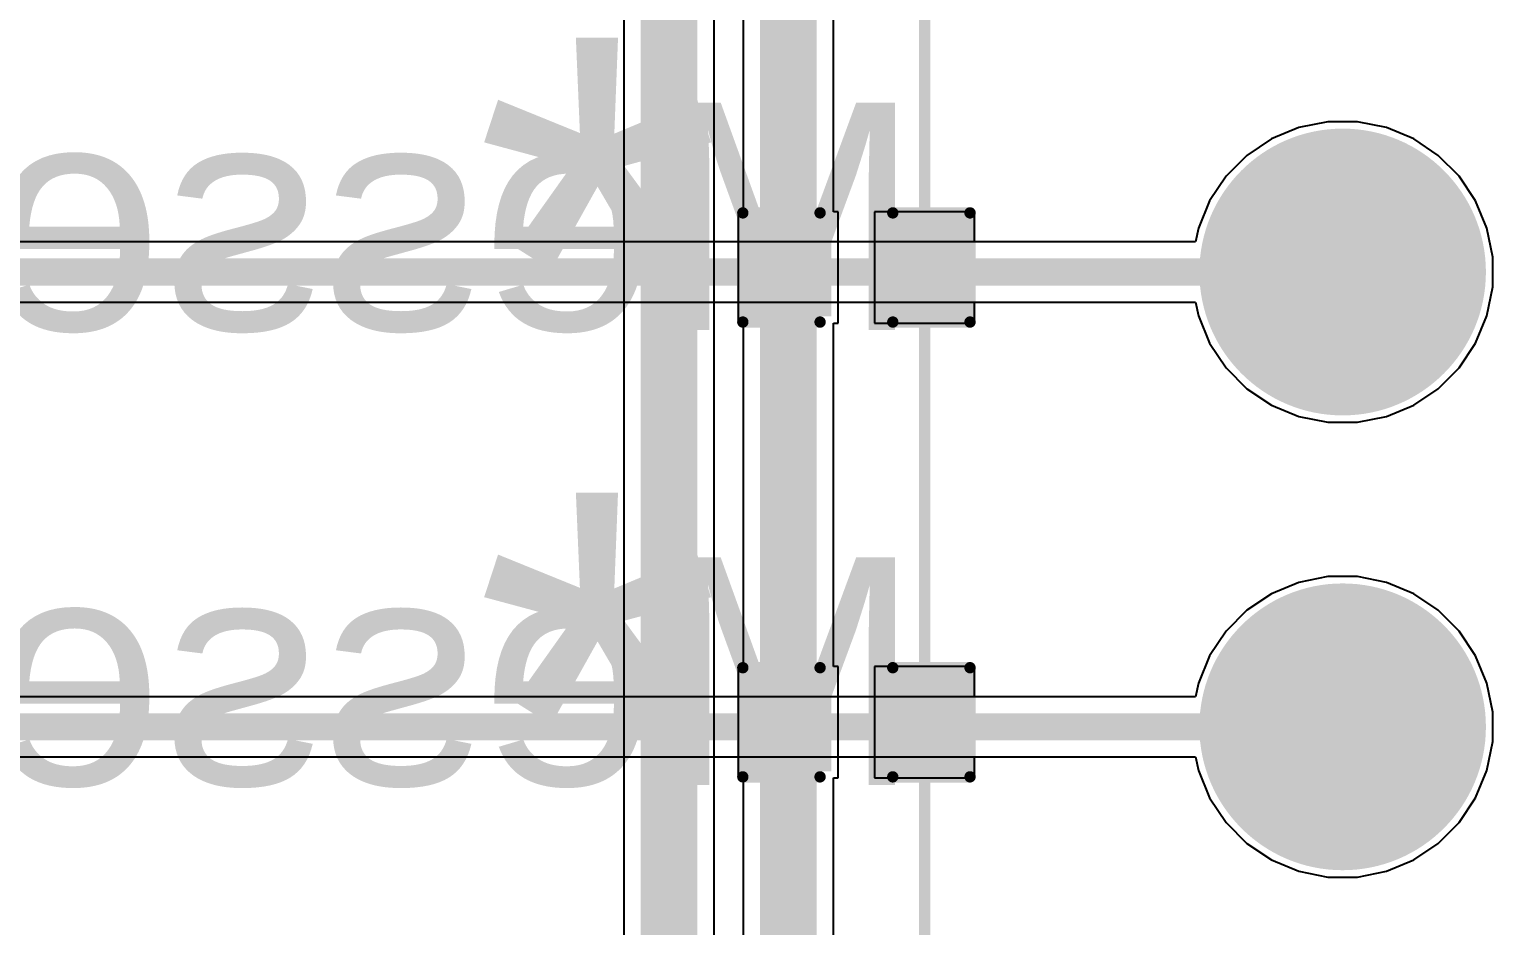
# Model space of a CAD drawing. Header units: millimetres. Extents: x -0.34 to 3.69, y -0.26 to 2.67.
# Drawn here: x 2.337 to 2.982, y 0.434 to 0.828 of the extents above; entities that cross this region are included whole.
import ezdxf

# ---------------------------------------------------------------- set-up
doc = ezdxf.new("R2010")
doc.units = ezdxf.units.MM
doc.header["$MEASUREMENT"] = 0
for name, color, linetype in [('BottomLayer', 5, 'Continuous'), ('BottomOverlay', 54, 'Continuous'), ('BottomSolder', 6, 'Continuous'), ('MultiLayer', 9, 'Continuous'), ('PadHoleLayer', 156, 'Continuous'), ('TopLayer', 1, 'Continuous'), ('TopOverlay', 2, 'Continuous'), ('TopPaste', 8, 'Continuous'), ('TopSolder', 216, 'Continuous')]:
    doc.layers.add(name, color=color, linetype=linetype)
doc.styles.add('Arial', font='arial.ttf', dxfattribs={"height": 0.2})

# ---------------------------------------------------------------- blocks, each defined once
blk = doc.blocks.new('T________B_____12_P___B_3')
at = {"layer": 'BottomLayer'}
h = blk.add_hatch(color=5, dxfattribs=at)
edge = h.paths.add_edge_path()
edge.add_arc((-0.5, 0), 0.0590551, 0, 360)
h = blk.add_hatch(color=5, dxfattribs=at)
edge = h.paths.add_edge_path()
edge.add_arc((-0.3, 0), 0.0590551, 0, 360)
at = {"layer": 'BottomSolder'}
h = blk.add_hatch(color=6, dxfattribs=at)
edge = h.paths.add_edge_path()
edge.add_arc((-0.5, 0), 0.0630551, 0, 360)
h = blk.add_hatch(color=6, dxfattribs=at)
edge = h.paths.add_edge_path()
edge.add_arc((-0.3, 0), 0.0630551, 0, 360)
at = {"layer": 'MultiLayer'}
h = blk.add_hatch(color=9, dxfattribs=at)
edge = h.paths.add_edge_path()
edge.add_arc((-0.5, 0), 0.0590551, 0, 360)
h = blk.add_hatch(color=9, dxfattribs=at)
edge = h.paths.add_edge_path()
edge.add_arc((-0.3, 0), 0.0590551, 0, 360)
at = {"layer": 'PadHoleLayer'}
h = blk.add_hatch(color=156, dxfattribs=at)
edge = h.paths.add_edge_path()
edge.add_arc((-0.5, 0), 0.0275, 0, 360)
h = blk.add_hatch(color=156, dxfattribs=at)
edge = h.paths.add_edge_path()
edge.add_arc((-0.3, 0), 0.0275, 0, 360)
at = {"layer": 'TopLayer'}
h = blk.add_hatch(color=1, dxfattribs=at)
edge = h.paths.add_edge_path()
edge.add_arc((-0.5, 0), 0.0590551, 0, 360)
h = blk.add_hatch(color=1, dxfattribs=at)
edge = h.paths.add_edge_path()
edge.add_arc((-0.3, 0), 0.0590551, 0, 360)
at = {"layer": 'TopSolder'}
h = blk.add_hatch(color=216, dxfattribs=at)
edge = h.paths.add_edge_path()
edge.add_arc((-0.5, 0), 0.0630551, 0, 360)
h = blk.add_hatch(color=216, dxfattribs=at)
edge = h.paths.add_edge_path()
edge.add_arc((-0.3, 0), 0.0630551, 0, 360)
at = {"layer": 'BottomOverlay', "const_width": 0.005}
blk.add_lwpolyline([(-1.184, 0.184), (1.168, 0.184)], dxfattribs=at)
blk = doc.blocks.new('R__0603_49')
at = {"layer": 'TopLayer'}
for points in [[(-0.045, -0.0175), (-0.045, 0.0175), (-0.015, 0.0175), (-0.015, -0.0175)], [(0.015, -0.0175), (0.015, 0.0175), (0.045, 0.0175), (0.045, -0.0175)]]:
    blk.add_hatch(color=1, dxfattribs=at).paths.add_polyline_path(points)
at = {"layer": 'TopPaste'}
for points in [[(-0.045, -0.0175), (-0.045, 0.0175), (-0.015, 0.0175), (-0.015, -0.0175)], [(0.015, -0.0175), (0.015, 0.0175), (0.045, 0.0175), (0.045, -0.0175)]]:
    blk.add_hatch(color=8, dxfattribs=at).paths.add_polyline_path(points)
at = {"layer": 'TopSolder'}
for points in [[(-0.049, -0.0215), (-0.049, 0.0215), (-0.011, 0.0215), (-0.011, -0.0215)], [(0.011, -0.0215), (0.011, 0.0215), (0.049, 0.0215), (0.049, -0.0215)]]:
    blk.add_hatch(color=216, dxfattribs=at).paths.add_polyline_path(points)
at = {"layer": 'TopOverlay', "const_width": 0.005}
for points in [[(-0.05, -0.024), (-0.05, 0.024)], [(-0.05, 0.024), (-0.016, 0.024)], [(0.016, 0.024), (0.05, 0.024)], [(0.05, -0.024), (0.05, 0.024)], [(-0.05, -0.024), (-0.016, -0.024)], [(0.016, -0.024), (0.05, -0.024)]]:
    blk.add_lwpolyline(points, dxfattribs=at)
at = {"layer": 'TopOverlay', "const_width": 0.0025}
for points in [[(-0.05125, 0.024, 1), (-0.04875, 0.024, 1)], [(-0.05125, 0.024, 1), (-0.04875, 0.024, 1)], [(-0.01725, 0.024, 1), (-0.01475, 0.024, 1)], [(0.01475, 0.024, 1), (0.01725, 0.024, 1)], [(0.04875, 0.024, 1), (0.05125, 0.024, 1)], [(0.04875, 0.024, 1), (0.05125, 0.024, 1)], [(-0.05125, -0.024, 1), (-0.04875, -0.024, 1)], [(-0.05125, -0.024, 1), (-0.04875, -0.024, 1)], [(-0.01725, -0.024, 1), (-0.01475, -0.024, 1)], [(0.01475, -0.024, 1), (0.01725, -0.024, 1)], [(0.04875, -0.024, 1), (0.05125, -0.024, 1)], [(0.04875, -0.024, 1), (0.05125, -0.024, 1)]]:
    blk.add_lwpolyline(points, format="xyb", close=True, dxfattribs=at)
blk = doc.blocks.new('R__0603_50')
at = {"layer": 'TopLayer'}
for points in [[(-0.045, -0.0175), (-0.045, 0.0175), (-0.015, 0.0175), (-0.015, -0.0175)], [(0.015, -0.0175), (0.015, 0.0175), (0.045, 0.0175), (0.045, -0.0175)]]:
    blk.add_hatch(color=1, dxfattribs=at).paths.add_polyline_path(points)
at = {"layer": 'TopPaste'}
for points in [[(-0.045, -0.0175), (-0.045, 0.0175), (-0.015, 0.0175), (-0.015, -0.0175)], [(0.015, -0.0175), (0.015, 0.0175), (0.045, 0.0175), (0.045, -0.0175)]]:
    blk.add_hatch(color=8, dxfattribs=at).paths.add_polyline_path(points)
at = {"layer": 'TopSolder'}
for points in [[(-0.049, -0.0215), (-0.049, 0.0215), (-0.011, 0.0215), (-0.011, -0.0215)], [(0.011, -0.0215), (0.011, 0.0215), (0.049, 0.0215), (0.049, -0.0215)]]:
    blk.add_hatch(color=216, dxfattribs=at).paths.add_polyline_path(points)
at = {"layer": 'TopOverlay', "const_width": 0.005}
for points in [[(-0.05, 0.024), (-0.016, 0.024)], [(-0.05, -0.024), (-0.05, 0.024)], [(0.016, 0.024), (0.05, 0.024)], [(0.05, -0.024), (0.05, 0.024)], [(-0.05, -0.024), (-0.016, -0.024)], [(0.016, -0.024), (0.05, -0.024)]]:
    blk.add_lwpolyline(points, dxfattribs=at)
at = {"layer": 'TopOverlay', "const_width": 0.0025}
for points in [[(-0.05125, 0.024, 1), (-0.04875, 0.024, 1)], [(-0.05125, 0.024, 1), (-0.04875, 0.024, 1)], [(-0.01725, 0.024, 1), (-0.01475, 0.024, 1)], [(0.01475, 0.024, 1), (0.01725, 0.024, 1)], [(0.04875, 0.024, 1), (0.05125, 0.024, 1)], [(0.04875, 0.024, 1), (0.05125, 0.024, 1)], [(-0.05125, -0.024, 1), (-0.04875, -0.024, 1)], [(-0.05125, -0.024, 1), (-0.04875, -0.024, 1)], [(-0.01725, -0.024, 1), (-0.01475, -0.024, 1)], [(0.01475, -0.024, 1), (0.01725, -0.024, 1)], [(0.04875, -0.024, 1), (0.05125, -0.024, 1)], [(0.04875, -0.024, 1), (0.05125, -0.024, 1)]]:
    blk.add_lwpolyline(points, format="xyb", close=True, dxfattribs=at)

msp = doc.modelspace()

# ---------------------------------------------------------------- linework, layer by layer
at = {"layer": 'BottomLayer'}
for p, q in [((2.9089925, 0.7870551), (2.8962308, 0.7845166)), ((2.9220043, 0.7870551), (2.9089925, 0.7870551)), ((2.934766, 0.7845166), (2.9220043, 0.7870551)), ((2.8842096, 0.7795373), (2.8733907, 0.7723083)), ((2.8962308, 0.7845166), (2.8842096, 0.7795373)), ((2.9467872, 0.7795373), (2.934766, 0.7845166)), ((2.9576061, 0.7723083), (2.9467872, 0.7795373)), ((2.8733907, 0.7723083), (2.8641901, 0.7631077)), ((2.9668067, 0.7631077), (2.9576061, 0.7723083)), ((2.8641901, 0.7631077), (2.8569611, 0.7522888)), ((2.9740357, 0.7522888), (2.9668067, 0.7631077)), ((2.8569611, 0.7522888), (2.8519818, 0.7402676)), ((2.979015, 0.7402676), (2.9740357, 0.7522888)), ((2.8519818, 0.7402676), (2.8507857, 0.7342547)), ((2.9815535, 0.7275059), (2.979015, 0.7402676)), ((2.8507857, 0.7342547), (1.9634903, 0.7342547)), ((2.9815535, 0.7144941), (2.9815535, 0.7275059)), ((2.979015, 0.7017324), (2.9815535, 0.7144941)), ((1.958, 0.7077453), (2.8507857, 0.7077453)), ((2.8507857, 0.7077453), (2.8519818, 0.7017324)), ((2.8519818, 0.7017324), (2.8569611, 0.6897112)), ((2.9740357, 0.6897112), (2.979015, 0.7017324)), ((2.8569611, 0.6897112), (2.8641901, 0.6788923)), ((2.9668067, 0.6788923), (2.9740357, 0.6897112)), ((2.8641901, 0.6788923), (2.8733907, 0.6696917)), ((2.9576061, 0.6696917), (2.9668067, 0.6788923)), ((2.8733907, 0.6696917), (2.8842096, 0.6624627)), ((2.9467872, 0.6624627), (2.9576061, 0.6696917)), ((2.8842096, 0.6624627), (2.8962308, 0.6574834)), ((2.8962308, 0.6574834), (2.9089925, 0.6549449)), ((2.9220043, 0.6549449), (2.934766, 0.6574834)), ((2.934766, 0.6574834), (2.9467872, 0.6624627)), ((2.9089925, 0.6549449), (2.9220043, 0.6549449)), ((2.9089925, 0.5870551), (2.8962308, 0.5845166)), ((2.9220043, 0.5870551), (2.9089925, 0.5870551)), ((2.934766, 0.5845166), (2.9220043, 0.5870551)), ((2.8962308, 0.5845166), (2.8842096, 0.5795373)), ((2.9467872, 0.5795373), (2.934766, 0.5845166)), ((2.8842096, 0.5795373), (2.8733907, 0.5723083)), ((2.9576061, 0.5723083), (2.9467872, 0.5795373)), ((2.8733907, 0.5723083), (2.8641901, 0.5631077)), ((2.9668067, 0.5631077), (2.9576061, 0.5723083)), ((2.8641901, 0.5631077), (2.8569611, 0.5522888)), ((2.9740357, 0.5522888), (2.9668067, 0.5631077)), ((2.8569611, 0.5522888), (2.8519818, 0.5402676)), ((2.979015, 0.5402676), (2.9740357, 0.5522888)), ((2.8519818, 0.5402676), (2.8507857, 0.5342547)), ((2.9815535, 0.5275059), (2.979015, 0.5402676)), ((2.8507857, 0.5342547), (2.0874903, 0.5342547)), ((2.9815535, 0.5144941), (2.9815535, 0.5275059)), ((2.979015, 0.5017324), (2.9815535, 0.5144941)), ((2.082, 0.5077453), (2.8507857, 0.5077453)), ((2.8507857, 0.5077453), (2.8519818, 0.5017324)), ((2.8519818, 0.5017324), (2.8569611, 0.4897112)), ((2.9740357, 0.4897112), (2.979015, 0.5017324)), ((2.8569611, 0.4897112), (2.8641901, 0.4788923)), ((2.9668067, 0.4788923), (2.9740357, 0.4897112)), ((2.8641901, 0.4788923), (2.8733907, 0.4696917)), ((2.9576061, 0.4696917), (2.9668067, 0.4788923)), ((2.8733907, 0.4696917), (2.8842096, 0.4624627)), ((2.9467872, 0.4624627), (2.9576061, 0.4696917)), ((2.8842096, 0.4624627), (2.8962308, 0.4574834)), ((2.8962308, 0.4574834), (2.9089925, 0.4549449)), ((2.9220043, 0.4549449), (2.934766, 0.4574834)), ((2.934766, 0.4574834), (2.9467872, 0.4624627)), ((2.9089925, 0.4549449), (2.9220043, 0.4549449))]:
    msp.add_line(p, q, dxfattribs=at)
at = {"layer": 'BottomLayer', "const_width": 0.012}
for points in [[(1.958, 0.721), (2.9154984, 0.721)], [(2.082, 0.521), (2.9154984, 0.521)]]:
    msp.add_lwpolyline(points, dxfattribs=at)
at = {"layer": 'BottomLayer', "const_width": 0.006}
for points in [[(2.9124984, 0.721, 1), (2.9184984, 0.721, 1)], [(2.9124984, 0.521, 1), (2.9184984, 0.521, 1)]]:
    msp.add_lwpolyline(points, format="xyb", close=True, dxfattribs=at)
at = {"layer": 'TopLayer'}
for p, q in [((2.599118, 1.8680022), (2.599118, 0.1732354)), ((2.638882, 0.165), (2.638882, 1.8597668)), ((2.6516147, 0.8995), (2.6516147, 0.7475)), ((2.6913787, 0.7475), (2.6913787, 0.8995)), ((2.9089925, 0.7870551), (2.8962308, 0.7845166)), ((2.9220043, 0.7870551), (2.9089925, 0.7870551)), ((2.934766, 0.7845166), (2.9220043, 0.7870551)), ((2.8842096, 0.7795373), (2.8733907, 0.7723083)), ((2.8962308, 0.7845166), (2.8842096, 0.7795373)), ((2.9467872, 0.7795373), (2.934766, 0.7845166)), ((2.9576061, 0.7723083), (2.9467872, 0.7795373)), ((2.8733907, 0.7723083), (2.8641901, 0.7631077)), ((2.9668067, 0.7631077), (2.9576061, 0.7723083)), ((2.8641901, 0.7631077), (2.8569611, 0.7522888)), ((2.9740357, 0.7522888), (2.9668067, 0.7631077)), ((2.6516147, 0.7475), (2.6494984, 0.7475)), ((2.6494984, 0.7475), (2.6494984, 0.6985)), ((2.6934984, 0.7475), (2.6913787, 0.7475)), ((2.6934984, 0.6985), (2.6934984, 0.7475)), ((2.7534984, 0.7475), (2.7094984, 0.7475)), ((2.7094984, 0.7475), (2.7094984, 0.6985)), ((2.7534984, 0.7342547), (2.7534984, 0.7475)), ((2.8569611, 0.7522888), (2.8519818, 0.7402676)), ((2.979015, 0.7402676), (2.9740357, 0.7522888)), ((2.8519818, 0.7402676), (2.8507857, 0.7342547)), ((2.9815535, 0.7275059), (2.979015, 0.7402676)), ((2.8507857, 0.7342547), (2.7534984, 0.7342547)), ((2.9815535, 0.7144941), (2.9815535, 0.7275059)), ((2.979015, 0.7017324), (2.9815535, 0.7144941)), ((2.7534984, 0.6985), (2.7534984, 0.7077453)), ((2.7534984, 0.7077453), (2.8507857, 0.7077453)), ((2.8507857, 0.7077453), (2.8519818, 0.7017324)), ((2.6494984, 0.6985), (2.651615, 0.6985)), ((2.651615, 0.6985), (2.651615, 0.5475)), ((2.691379, 0.5475), (2.691379, 0.6985)), ((2.691379, 0.6985), (2.6934984, 0.6985)), ((2.7094984, 0.6985), (2.7534984, 0.6985)), ((2.8519818, 0.7017324), (2.8569611, 0.6897112)), ((2.9740357, 0.6897112), (2.979015, 0.7017324)), ((2.8569611, 0.6897112), (2.8641901, 0.6788923)), ((2.9668067, 0.6788923), (2.9740357, 0.6897112)), ((2.8641901, 0.6788923), (2.8733907, 0.6696917)), ((2.9576061, 0.6696917), (2.9668067, 0.6788923)), ((2.8733907, 0.6696917), (2.8842096, 0.6624627)), ((2.9467872, 0.6624627), (2.9576061, 0.6696917)), ((2.8842096, 0.6624627), (2.8962308, 0.6574834)), ((2.8962308, 0.6574834), (2.9089925, 0.6549449)), ((2.9220043, 0.6549449), (2.934766, 0.6574834)), ((2.934766, 0.6574834), (2.9467872, 0.6624627)), ((2.9089925, 0.6549449), (2.9220043, 0.6549449)), ((2.9089925, 0.5870551), (2.8962308, 0.5845166)), ((2.9220043, 0.5870551), (2.9089925, 0.5870551)), ((2.934766, 0.5845166), (2.9220043, 0.5870551)), ((2.8962308, 0.5845166), (2.8842096, 0.5795373)), ((2.9467872, 0.5795373), (2.934766, 0.5845166)), ((2.8842096, 0.5795373), (2.8733907, 0.5723083)), ((2.9576061, 0.5723083), (2.9467872, 0.5795373)), ((2.8733907, 0.5723083), (2.8641901, 0.5631077)), ((2.9668067, 0.5631077), (2.9576061, 0.5723083)), ((2.8641901, 0.5631077), (2.8569611, 0.5522888)), ((2.9740357, 0.5522888), (2.9668067, 0.5631077)), ((2.651615, 0.5475), (2.6494984, 0.5475)), ((2.6494984, 0.5475), (2.6494984, 0.4985)), ((2.6934984, 0.5475), (2.691379, 0.5475)), ((2.6934984, 0.4985), (2.6934984, 0.5475)), ((2.7534984, 0.5475), (2.7094984, 0.5475)), ((2.7094984, 0.5475), (2.7094984, 0.4985)), ((2.7534984, 0.5342547), (2.7534984, 0.5475)), ((2.8569611, 0.5522888), (2.8519818, 0.5402676)), ((2.979015, 0.5402676), (2.9740357, 0.5522888)), ((2.8519818, 0.5402676), (2.8507857, 0.5342547)), ((2.9815535, 0.5275059), (2.979015, 0.5402676)), ((2.8507857, 0.5342547), (2.7534984, 0.5342547)), ((2.9815535, 0.5144941), (2.9815535, 0.5275059)), ((2.979015, 0.5017324), (2.9815535, 0.5144941)), ((2.7534984, 0.4985), (2.7534984, 0.5077453)), ((2.7534984, 0.5077453), (2.8507857, 0.5077453)), ((2.8507857, 0.5077453), (2.8519818, 0.5017324)), ((2.6494984, 0.4985), (2.6516153, 0.4985)), ((2.6516153, 0.4985), (2.6516153, 0.3465)), ((2.6913793, 0.3465), (2.6913793, 0.4985)), ((2.6913793, 0.4985), (2.6934984, 0.4985)), ((2.7094984, 0.4985), (2.7534984, 0.4985)), ((2.8519818, 0.5017324), (2.8569611, 0.4897112)), ((2.9740357, 0.4897112), (2.979015, 0.5017324)), ((2.8569611, 0.4897112), (2.8641901, 0.4788923)), ((2.9668067, 0.4788923), (2.9740357, 0.4897112)), ((2.8641901, 0.4788923), (2.8733907, 0.4696917)), ((2.9576061, 0.4696917), (2.9668067, 0.4788923)), ((2.8733907, 0.4696917), (2.8842096, 0.4624627)), ((2.9467872, 0.4624627), (2.9576061, 0.4696917)), ((2.8842096, 0.4624627), (2.8962308, 0.4574834)), ((2.8962308, 0.4574834), (2.9089925, 0.4549449)), ((2.9220043, 0.4549449), (2.934766, 0.4574834)), ((2.934766, 0.4574834), (2.9467872, 0.4624627)), ((2.9089925, 0.4549449), (2.9220043, 0.4549449))]:
    msp.add_line(p, q, dxfattribs=at)
for points, const_width in [([(2.619, 0.165), (2.619, 1.8680022)], 0.025), ([(2.6714967, 0.7230003), (2.6714967, 0.924)], 0.025), ([(2.6714967, 0.7230003), (2.671497, 0.723)], 0.025), ([(2.671497, 0.5230003), (2.671497, 0.723)], 0.025), ([(2.7314984, 0.721), (2.9154984, 0.721)], 0.012), ([(2.671497, 0.5230003), (2.6714973, 0.523)], 0.025), ([(2.6714973, 0.3220003), (2.6714973, 0.523)], 0.025), ([(2.7314984, 0.521), (2.9154984, 0.521)], 0.012)]:
    msp.add_lwpolyline(points, dxfattribs=dict(at, const_width=const_width))
for points, const_width in [([(2.6652467, 0.7230003, 1), (2.6777467, 0.7230003, 1)], 0.0125), ([(2.6652467, 0.7230003, 1), (2.6777467, 0.7230003, 1)], 0.0125), ([(2.665247, 0.723, 1), (2.677747, 0.723, 1)], 0.0125), ([(2.665247, 0.723, 1), (2.677747, 0.723, 1)], 0.0125), ([(2.7284984, 0.721, 1), (2.7344984, 0.721, 1)], 0.006), ([(2.9124984, 0.721, 1), (2.9184984, 0.721, 1)], 0.006), ([(2.665247, 0.5230003, 1), (2.677747, 0.5230003, 1)], 0.0125), ([(2.665247, 0.5230003, 1), (2.677747, 0.5230003, 1)], 0.0125), ([(2.6652473, 0.523, 1), (2.6777473, 0.523, 1)], 0.0125), ([(2.6652473, 0.523, 1), (2.6777473, 0.523, 1)], 0.0125), ([(2.7284984, 0.521, 1), (2.7344984, 0.521, 1)], 0.006), ([(2.9124984, 0.521, 1), (2.9184984, 0.521, 1)], 0.006)]:
    msp.add_lwpolyline(points, format="xyb", close=True, dxfattribs=dict(at, const_width=const_width))

# ---------------------------------------------------------------- block references
at = {"rotation": 90}
msp.add_blockref('T________B_____12_P___B_3', (2.9154984, 1.021), dxfattribs=at)
for name, p in [('R__0603_49', (2.7014984, 0.723)), ('R__0603_50', (2.7014984, 0.523))]:
    msp.add_blockref(name, p)

# ---------------------------------------------------------------- texts
at = {"layer": 'BottomOverlay', "style": 'Arial', "text_generation_flag": 2}
for s, p in [('Messeage_5', (2.7299584, 0.6954777)), ('Messeage_4', (2.7299584, 0.4954777))]:
    msp.add_text(s, height=0.1, rotation=360, dxfattribs=at).set_placement(p)
at = {"layer": 'TopOverlay', "style": 'Arial', "text_generation_flag": 2}
for p in [(2.642, 0.624), (2.642, 0.424)]:
    msp.add_text('*', height=0.2, rotation=360, dxfattribs=at).set_placement(p)

doc.saveas('drawing.dxf')
